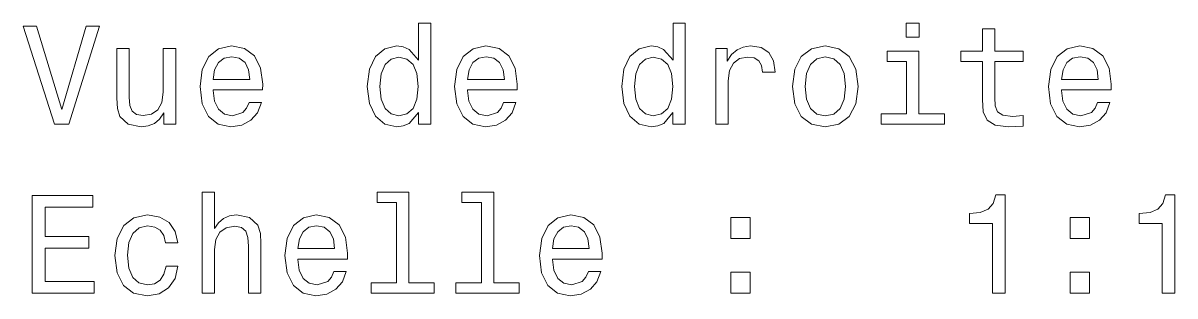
# Model space of a CAD drawing. Extents: x 415 to 970, y 249 to 591.
# Drawn here: x 440.88 to 482.1, y 382.2 to 391.96 of the extents above; entities that cross this region are included whole.
import ezdxf

# ---------------------------------------------------------------- set-up
doc = ezdxf.new("R2010")
doc.units = 0

msp = doc.modelspace()

# ---------------------------------------------------------------- linework, layer by layer
at = {"color": 7, "lineweight": 13}
for points in [[(443.14, 391.848), (442.263, 388.868), (441.36, 391.848), (440.881, 391.848), (442.01, 388.343), (442.515, 388.343), (443.619, 391.848)], [(455.027, 388.762), (455.027, 388.343), (455.471, 388.343), (455.471, 391.964), (455.032, 391.964), (455.032, 390.638), (454.694, 391.021), (454.487, 391.112), (454.25, 391.147), (453.822, 391.047), (453.489, 390.764), (453.272, 390.31), (453.196, 389.7), (453.272, 389.09), (453.489, 388.631), (453.822, 388.343), (454.25, 388.248), (454.487, 388.283), (454.699, 388.374)], [(464.135, 388.762), (464.135, 388.343), (464.579, 388.343), (464.579, 391.964), (464.14, 391.964), (464.14, 390.638), (463.802, 391.021), (463.595, 391.112), (463.358, 391.147), (462.93, 391.047), (462.597, 390.764), (462.38, 390.31), (462.304, 389.7), (462.38, 389.09), (462.597, 388.631), (462.93, 388.343), (463.358, 388.248), (463.595, 388.283), (463.807, 388.374)], [(472.951, 391.964), (472.482, 391.964), (472.482, 391.46), (472.951, 391.46)], [(475.21, 390.583), (475.21, 389.226), (475.24, 388.787), (475.381, 388.485), (475.664, 388.308), (476.143, 388.248), (476.668, 388.273), (476.668, 388.656), (476.284, 388.626), (475.936, 388.666), (475.75, 388.792), (475.669, 389.004), (475.654, 389.302), (475.654, 390.583), (476.668, 390.583), (476.668, 390.961), (475.654, 390.961), (475.654, 391.753), (475.21, 391.753), (475.21, 390.961), (474.443, 390.961), (474.443, 390.583)], [(446.343, 391.052), (445.899, 391.052), (445.899, 389.488), (445.848, 389.125), (445.702, 388.863), (445.475, 388.701), (445.178, 388.651), (444.941, 388.691), (444.789, 388.812), (444.704, 389.019), (444.683, 389.312), (444.683, 391.052), (444.24, 391.052), (444.24, 389.271), (444.255, 388.913), (444.35, 388.616), (444.643, 388.343), (445.112, 388.248), (445.364, 388.283), (445.581, 388.374), (445.768, 388.53), (445.919, 388.757), (445.919, 388.343), (446.343, 388.343)], [(447.679, 389.569), (449.454, 389.569), (449.459, 389.776), (449.379, 390.356), (449.157, 390.789), (448.804, 391.052), (448.335, 391.147), (447.876, 391.047), (447.523, 390.764), (447.296, 390.305), (447.215, 389.7), (447.291, 389.08), (447.518, 388.626), (447.866, 388.343), (448.32, 388.248), (448.713, 388.313), (449.036, 388.485), (449.273, 388.757), (449.409, 389.12), (448.97, 389.12), (448.879, 388.918), (448.748, 388.767), (448.375, 388.646), (448.088, 388.701), (447.871, 388.878), (447.729, 389.165), (447.679, 389.554)], [(447.679, 389.942), (447.734, 390.29), (447.871, 390.547), (448.077, 390.704), (448.35, 390.759), (448.617, 390.704), (448.824, 390.547), (448.95, 390.29), (448.995, 389.942)], [(456.787, 389.569), (458.562, 389.569), (458.567, 389.776), (458.487, 390.356), (458.265, 390.789), (457.912, 391.052), (457.443, 391.147), (456.984, 391.047), (456.631, 390.764), (456.404, 390.305), (456.323, 389.7), (456.399, 389.08), (456.626, 388.626), (456.974, 388.343), (457.428, 388.248), (457.821, 388.313), (458.144, 388.485), (458.381, 388.757), (458.517, 389.12), (458.078, 389.12), (457.987, 388.918), (457.856, 388.767), (457.483, 388.646), (457.196, 388.701), (456.979, 388.878), (456.838, 389.165), (456.787, 389.554)], [(456.787, 389.942), (456.843, 390.29), (456.979, 390.547), (457.186, 390.704), (457.458, 390.759), (457.725, 390.704), (457.932, 390.547), (458.058, 390.29), (458.103, 389.942)], [(465.673, 388.343), (466.117, 388.343), (466.117, 389.892), (466.162, 390.265), (466.299, 390.532), (466.521, 390.694), (466.818, 390.749), (467.04, 390.714), (467.206, 390.613), (467.307, 390.441), (467.343, 390.209), (467.791, 390.209), (467.731, 390.618), (467.564, 390.91), (467.287, 391.087), (466.909, 391.147), (466.652, 391.107), (466.43, 391.006), (466.233, 390.835), (466.077, 390.603), (466.077, 391.052), (465.673, 391.052)], [(468.412, 389.695), (468.492, 389.08), (468.724, 388.626), (469.093, 388.343), (469.587, 388.248), (470.076, 388.343), (470.444, 388.621), (470.676, 389.075), (470.762, 389.695), (470.676, 390.31), (470.444, 390.769), (470.076, 391.047), (469.587, 391.147), (469.093, 391.047), (468.724, 390.764), (468.492, 390.31)], [(468.866, 389.7), (468.911, 390.154), (469.052, 390.482), (469.279, 390.683), (469.587, 390.754), (469.889, 390.683), (470.116, 390.487), (470.258, 390.154), (470.308, 389.7), (470.258, 389.241), (470.116, 388.908), (469.889, 388.706), (469.587, 388.641), (469.279, 388.706), (469.052, 388.908), (468.911, 389.241)], [(472.936, 388.717), (472.936, 390.961), (471.796, 390.961), (471.796, 390.583), (472.492, 390.583), (472.492, 388.717), (471.584, 388.717), (471.584, 388.343), (473.853, 388.343), (473.853, 388.717)], [(478.039, 389.569), (479.814, 389.569), (479.82, 389.776), (479.739, 390.356), (479.517, 390.789), (479.164, 391.052), (478.695, 391.147), (478.236, 391.047), (477.883, 390.764), (477.656, 390.305), (477.575, 389.7), (477.651, 389.08), (477.878, 388.626), (478.226, 388.343), (478.68, 388.248), (479.073, 388.313), (479.396, 388.485), (479.633, 388.757), (479.769, 389.12), (479.33, 389.12), (479.24, 388.918), (479.108, 388.767), (478.735, 388.646), (478.448, 388.701), (478.231, 388.878), (478.09, 389.165), (478.039, 389.554)], [(478.039, 389.942), (478.095, 390.29), (478.231, 390.547), (478.438, 390.704), (478.71, 390.759), (478.977, 390.704), (479.184, 390.547), (479.31, 390.29), (479.356, 389.942)], [(454.326, 390.749), (454.619, 390.678), (454.84, 390.482), (454.972, 390.154), (455.022, 389.7), (454.972, 389.241), (454.84, 388.913), (454.619, 388.712), (454.326, 388.646), (454.049, 388.712), (453.837, 388.913), (453.696, 389.246), (453.65, 389.7), (453.696, 390.149), (453.837, 390.477), (454.049, 390.678)], [(463.434, 390.749), (463.727, 390.678), (463.948, 390.482), (464.08, 390.154), (464.13, 389.7), (464.08, 389.241), (463.948, 388.913), (463.727, 388.712), (463.434, 388.646), (463.157, 388.712), (462.945, 388.913), (462.804, 389.246), (462.758, 389.7), (462.804, 390.149), (462.945, 390.477), (463.157, 390.678)], [(447.291, 382.297), (447.734, 382.297), (447.734, 383.86), (447.78, 384.218), (447.926, 384.48), (448.153, 384.642), (448.456, 384.702), (448.698, 384.652), (448.849, 384.516), (448.925, 384.289), (448.95, 383.986), (448.95, 382.297), (449.394, 382.297), (449.394, 384.077), (449.374, 384.435), (449.283, 384.732), (448.985, 385.005), (448.521, 385.101), (448.269, 385.065), (448.052, 384.969), (447.871, 384.818), (447.734, 384.611), (447.734, 385.918), (447.291, 385.918)], [(454.245, 385.544), (454.245, 382.67), (453.332, 382.67), (453.332, 382.297), (455.597, 382.297), (455.597, 382.67), (454.689, 382.67), (454.689, 385.918), (453.549, 385.918), (453.549, 385.544)], [(457.281, 385.544), (457.281, 382.67), (456.369, 382.67), (456.369, 382.297), (458.633, 382.297), (458.633, 382.67), (457.725, 382.67), (457.725, 385.918), (456.585, 385.918), (456.585, 385.544)], [(475.568, 382.297), (476.027, 382.297), (476.027, 385.822), (475.684, 385.822), (475.593, 385.514), (475.412, 385.307), (475.134, 385.186), (474.751, 385.146), (474.751, 384.788), (475.568, 384.788)], [(481.64, 382.297), (482.099, 382.297), (482.099, 385.822), (481.756, 385.822), (481.665, 385.514), (481.484, 385.307), (481.206, 385.186), (480.823, 385.146), (480.823, 384.788), (481.64, 384.788)], [(441.204, 382.297), (443.423, 382.297), (443.423, 382.72), (441.668, 382.72), (441.668, 383.905), (443.231, 383.905), (443.231, 384.324), (441.668, 384.324), (441.668, 385.373), (443.382, 385.373), (443.382, 385.797), (441.204, 385.797)], [(445.979, 384.107), (446.418, 384.107), (446.327, 384.511), (446.111, 384.828), (445.773, 385.025), (445.334, 385.101), (444.85, 385), (444.482, 384.717), (444.25, 384.258), (444.169, 383.643), (444.245, 383.033), (444.472, 382.579), (444.83, 382.297), (445.319, 382.201), (445.753, 382.276), (446.09, 382.488), (446.322, 382.821), (446.423, 383.265), (446, 383.265), (445.924, 382.982), (445.783, 382.771), (445.581, 382.639), (445.334, 382.599), (445.026, 382.665), (444.804, 382.866), (444.668, 383.194), (444.623, 383.658), (444.668, 384.112), (444.809, 384.44), (445.036, 384.642), (445.334, 384.712), (445.596, 384.667), (445.793, 384.551), (445.924, 384.359)], [(450.715, 383.522), (452.49, 383.522), (452.495, 383.729), (452.415, 384.309), (452.193, 384.742), (451.84, 385.005), (451.371, 385.101), (450.912, 385), (450.559, 384.717), (450.332, 384.258), (450.251, 383.653), (450.327, 383.033), (450.554, 382.579), (450.902, 382.297), (451.356, 382.201), (451.749, 382.266), (452.072, 382.438), (452.309, 382.71), (452.445, 383.073), (452.006, 383.073), (451.915, 382.871), (451.784, 382.72), (451.411, 382.599), (451.124, 382.655), (450.907, 382.831), (450.766, 383.119), (450.715, 383.507)], [(459.823, 383.522), (461.598, 383.522), (461.603, 383.729), (461.523, 384.309), (461.301, 384.742), (460.948, 385.005), (460.479, 385.101), (460.02, 385), (459.667, 384.717), (459.44, 384.258), (459.359, 383.653), (459.435, 383.033), (459.662, 382.579), (460.01, 382.297), (460.464, 382.201), (460.857, 382.266), (461.18, 382.438), (461.417, 382.71), (461.553, 383.073), (461.114, 383.073), (461.023, 382.871), (460.892, 382.72), (460.519, 382.599), (460.232, 382.655), (460.015, 382.831), (459.874, 383.119), (459.823, 383.507)], [(466.203, 384.253), (466.899, 384.253), (466.899, 385.005), (466.203, 385.005)], [(478.347, 384.253), (479.043, 384.253), (479.043, 385.005), (478.347, 385.005)], [(450.715, 383.895), (450.771, 384.243), (450.907, 384.5), (451.113, 384.657), (451.386, 384.712), (451.653, 384.657), (451.86, 384.5), (451.986, 384.243), (452.031, 383.895)], [(459.823, 383.895), (459.879, 384.243), (460.015, 384.5), (460.222, 384.657), (460.494, 384.712), (460.761, 384.657), (460.968, 384.5), (461.094, 384.243), (461.139, 383.895)], [(466.203, 382.297), (466.899, 382.297), (466.899, 383.048), (466.203, 383.048)], [(478.347, 382.297), (479.043, 382.297), (479.043, 383.048), (478.347, 383.048)]]:
    msp.add_lwpolyline(points, close=True, dxfattribs=at)

doc.saveas('drawing.dxf')
